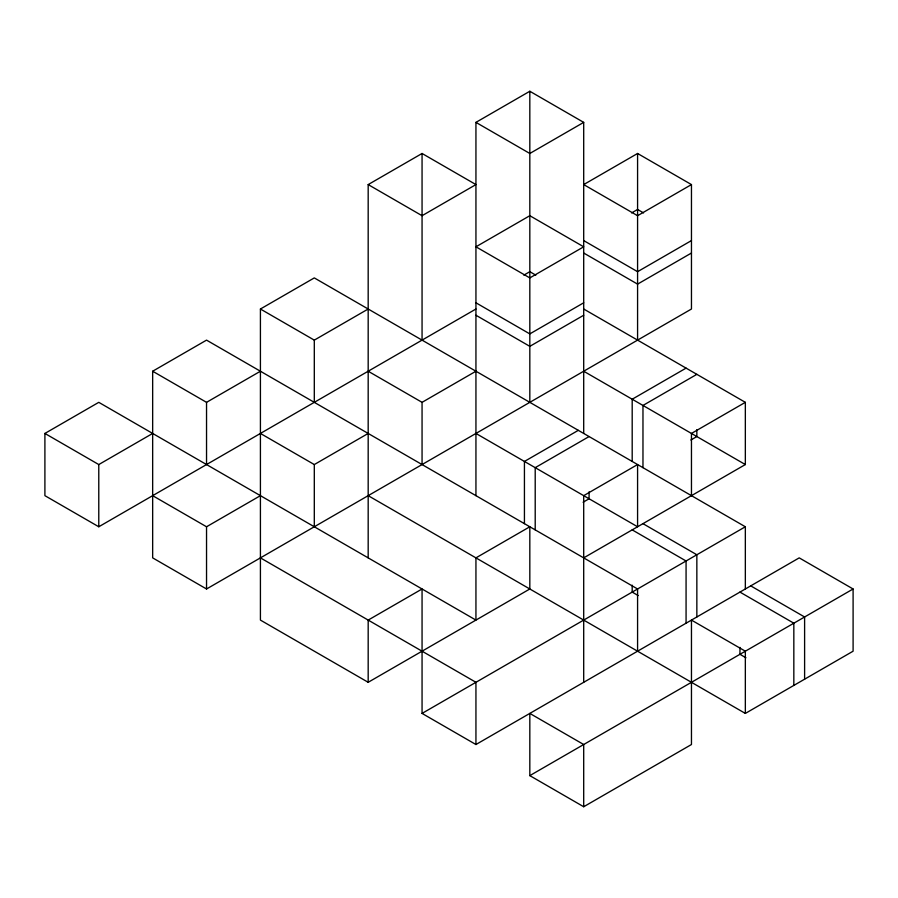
<?xml version="1.0" encoding="UTF-8"?>
<svg xmlns="http://www.w3.org/2000/svg" width="898" height="898" viewBox="0 0 898 898"><rect width="100%" height="100%" fill="white"/><g stroke="black" fill="none" stroke-linecap="round" stroke-linejoin="round"><path stroke-width="1.35" d="M368.18 184.584L422.06 153.479L475.94 184.584L422.06 215.7L368.18 184.584L368.18 557.871M475.94 495.662L475.94 122.375L529.82 91.259L583.7 122.375L583.7 433.442M475.94 309.013L98.78 526.767L44.9 495.662L44.9 433.442L98.78 402.338L475.94 620.091L475.94 557.871L529.82 526.767L529.82 588.987L368.18 682.3L260.42 620.091L260.42 309.013L314.3 277.909L745.34 526.767L745.34 588.987M691.46 184.584L637.58 215.7L583.7 184.584L637.58 153.479L691.46 184.584L691.46 309.013L206.54 588.987L152.66 557.871L152.66 371.233L206.54 340.129L637.58 588.987L637.58 651.196M583.7 122.375L529.82 153.479L475.94 122.375M44.9 433.442L98.78 464.558L152.66 433.442M152.66 371.233L206.54 402.338L260.42 371.233M260.42 309.013L314.3 340.129L368.18 309.013M523.837 275.147L529.82 271.69L535.803 275.147M631.597 212.927L637.58 209.47L643.563 212.927M583.7 302.794L529.82 333.899L475.94 302.794M691.46 240.585L637.58 271.69L583.7 240.585M152.66 495.662L206.54 526.767L260.42 495.662M260.42 433.442L314.3 464.558L368.18 433.442M368.18 371.233L422.06 402.338L475.94 371.233M583.7 315.243L529.82 346.347L475.94 315.243M691.46 253.023L637.58 284.127L583.7 253.023M578.312 430.333L524.432 461.449L524.432 523.657M686.072 368.124L632.192 399.228L632.192 461.449M589.088 436.551L535.208 467.667L535.208 529.876M696.848 374.343L642.968 405.447L642.968 467.667M583.7 557.871L745.34 464.558L745.34 402.338L691.46 433.442L691.46 495.662M583.105 502.229L589.088 498.772L589.088 491.857M690.865 440.009L696.848 436.563L696.848 429.648M368.18 682.3L368.18 620.091L422.06 588.987L422.06 713.416L745.34 526.767M422.06 713.416L475.94 744.521L799.22 557.871L853.1 588.987L853.1 651.196L745.34 713.416L368.18 495.662M529.82 775.625L583.7 806.741L583.7 744.521L529.82 713.416L529.82 775.625L853.1 588.987M583.7 806.741L691.46 744.521L691.46 620.091L745.34 651.196L745.34 713.416M583.7 309.013L745.34 402.338M583.7 371.233L745.34 464.558M642.968 523.657L696.848 554.762L696.848 616.982M750.728 585.878L804.608 616.982L804.608 679.191M475.94 433.442L637.58 526.767L637.58 464.558L583.7 495.662L583.7 682.3M632.192 529.876L686.072 560.992L686.072 623.201M739.952 592.096L793.832 623.201L793.832 685.421M638.175 595.554L632.192 592.096L632.192 585.182M745.935 657.763L739.952 654.305L739.952 647.402M260.42 557.871L475.94 682.3L475.94 744.521M637.58 153.479L637.58 340.129M529.82 91.259L529.82 402.338M422.06 153.479L422.06 340.129M422.06 402.338L422.06 464.558M314.3 340.129L314.3 402.338M314.3 464.558L314.3 526.767M206.54 402.338L206.54 464.558M206.54 526.767L206.54 588.987M98.78 464.558L98.78 526.767M529.82 215.7L475.94 246.804L529.82 277.909L583.7 246.804L529.82 215.7"/></g></svg>
